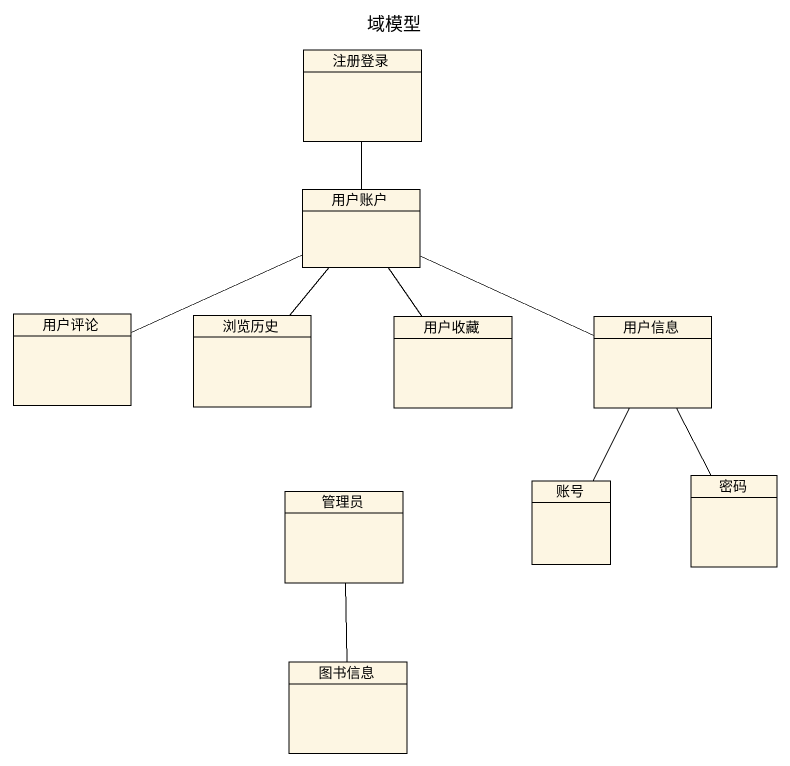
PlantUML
@startuml
title 域模型
hide circle
hide empty members
class 注册登录
class 用户账户
class 用户评论
class 浏览历史
class 用户收藏
class 用户信息
class 管理员
class 账号
class 密码
class 图书信息
用户账户 -up- 注册登录
用户账户 -left- 用户评论
用户账户 -- 浏览历史
用户账户 -- 用户收藏
用户账户 -right- 用户信息
用户信息 -- 账号
用户信息 -- 密码
管理员 -- 图书信息
@enduml
